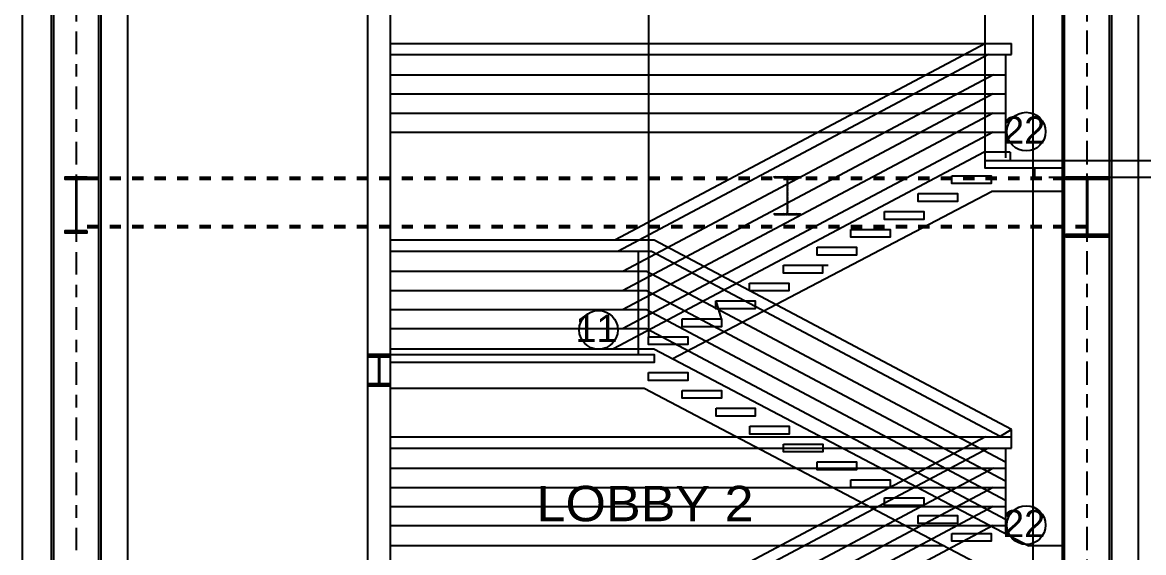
# Model space of a CAD drawing. Header units: millimetres. Extents: x 2148 to 2681, y 758 to 986.
# Drawn here: x 2545.5 to 2555.48, y 895.39 to 900.1 of the extents above; entities that cross this region are included whole.
import ezdxf

# ---------------------------------------------------------------- set-up
doc = ezdxf.new("R2010")
doc.units = ezdxf.units.MM
doc.linetypes.add('$0$HIDDEN', pattern=[0.375, 0.25, -0.125])
doc.linetypes.add('CENTER2', pattern=[28.575, 19.05, -3.175, 3.175, -3.175])
for name, color, linetype in [('0.2', 10, 'Continuous'), ('4CO', 4, 'Continuous'), ('A-Wall', 4, 'Continuous'), ('D', 1, 'Continuous'), ('HATCH', 8, 'Continuous'), ('TLBLK', 7, 'Continuous')]:
    doc.layers.add(name, color=color, linetype=linetype)
doc.styles.add('ARIALNW', font='ARIALN.TTF')
doc.styles.add('MMTX$0$ESMX$0$X-OPTA1D', font='x-opta1d')
doc.styles.add('SWISS', font='swissl.ttf')
doc.dimstyles.new('DIM 100', dxfattribs={"dimtxt": 0.2, "dimasz": 0.2, "dimexe": 0.1, "dimexo": 0, "dimgap": 0.05, "dimtad": 1, "dimzin": 0, "dimdsep": 46, "dimtxsty": 'ARIALNW', "dimcen": 0.09, "dimclrd": 6, "dimclre": 6, "dimclrt": 13, "dimadec": 0, "dimazin": 0, "dimtfac": 1, "dimtofl": 0, "dimtmove": 2, "dimatfit": 3, "dimfxl": 1, "dimtolj": 1, "dimtzin": 0, "dimarcsym": 0})

# ---------------------------------------------------------------- blocks, each defined once
blk = doc.blocks.new('*D2795')
at = {"color": 6, "lineweight": -2, "ltscale": 0.05, "transparency": 16777216}
for p, q in [((2554.0735, 898.8756), (2554.0735, 903.3755)), ((2554.9805, 900.9752), (2554.9805, 903.3755)), ((2554.2735, 903.2755), (2554.7805, 903.2755))]:
    blk.add_line(p, q, dxfattribs=at)
at = {"color": 6, "ltscale": 0.05, "transparency": 16777216}
for points in [[(2554.2735, 903.3089), (2554.2735, 903.2422), (2554.0735, 903.2755)], [(2554.7805, 903.3089), (2554.7805, 903.2422), (2554.9805, 903.2755)]]:
    blk.add_solid(points, dxfattribs=at)
at = {"layer": 'Defpoints', "color": 0, "ltscale": 0.05, "transparency": 16777216}
for p in [(2554.9805, 903.2755), (2554.9805, 900.9752, 0), (2554.0735, 898.8756, 0)]:
    blk.add_point(p, dxfattribs=at)
at = {"color": 13, "ltscale": 0.05, "transparency": 16777216, "insert": (2554.527, 903.4276), "char_height": 0.2, "attachment_point": 5, "style": 'ARIALNW'}
blk.add_mtext('\\A1;0.90', dxfattribs=at)
blk = doc.blocks.new('*D2796')
at = {"color": 6, "lineweight": -2, "ltscale": 0.05, "transparency": 16777216}
for p, q in [((2551.0774, 897.3067), (2551.0774, 903.3922)), ((2554.0735, 900.6214), (2554.0735, 903.3922)), ((2553.8735, 903.2922), (2551.2774, 903.2922))]:
    blk.add_line(p, q, dxfattribs=at)
at = {"color": 6, "ltscale": 0.05, "transparency": 16777216}
for points in [[(2551.2774, 903.3255), (2551.2774, 903.2589), (2551.0774, 903.2922)], [(2553.8735, 903.3255), (2553.8735, 903.2589), (2554.0735, 903.2922)]]:
    blk.add_solid(points, dxfattribs=at)
at = {"layer": 'Defpoints', "color": 0, "ltscale": 0.05, "transparency": 16777216}
for p in [(2551.0774, 903.2922), (2554.0735, 900.6214), (2551.0774, 897.3067, 0)]:
    blk.add_point(p, dxfattribs=at)
at = {"color": 13, "ltscale": 0.05, "transparency": 16777216, "insert": (2552.5754, 903.4443), "char_height": 0.2, "attachment_point": 5, "style": 'ARIALNW'}
blk.add_mtext('\\A1;3.00', dxfattribs=at)
blk = doc.blocks.new('*D2797')
at = {"color": 6, "lineweight": -2, "ltscale": 0.05, "transparency": 16777216}
for p, q in [((2548.777, 899.156), (2548.777, 903.3922)), ((2551.0774, 898.9805), (2551.0774, 903.3922)), ((2550.8774, 903.2922), (2548.977, 903.2922))]:
    blk.add_line(p, q, dxfattribs=at)
at = {"color": 6, "ltscale": 0.05, "transparency": 16777216}
for points in [[(2548.977, 903.3255), (2548.977, 903.2589), (2548.777, 903.2922)], [(2550.8774, 903.3255), (2550.8774, 903.2589), (2551.0774, 903.2922)]]:
    blk.add_solid(points, dxfattribs=at)
at = {"layer": 'Defpoints', "color": 0, "ltscale": 0.05, "transparency": 16777216}
for p in [(2548.777, 903.2922), (2548.777, 899.156, 0), (2551.0774, 898.9805)]:
    blk.add_point(p, dxfattribs=at)
at = {"color": 13, "ltscale": 0.05, "transparency": 16777216, "insert": (2549.9272, 903.4443), "char_height": 0.2, "attachment_point": 5, "style": 'ARIALNW'}
blk.add_mtext('\\A1;2.30', dxfattribs=at)

msp = doc.modelspace()

# ---------------------------------------------------------------- hatches: boundary and pattern name
at = {"layer": 'HATCH', "ltscale": 0.5}
h = msp.add_hatch(dxfattribs=at)
h.set_pattern_fill('ANSI31', color=256, scale=0.018605, style=0)
h.set_pattern_definition([(45, (150906.7673463, 6012.4207616), (-0.00164446852256, 0.00164446852256), [])])
edge = h.paths.add_edge_path()
edge.add_line((2546.0777594, 898.2494092), (2545.9933788, 898.2494092))
edge.add_arc((2545.9933788, 898.2566646), 0.0072555, 174.09726711, 269.99999997, ccw=False)
edge.add_line((2545.9861618, 898.2574108), (2545.9861618, 898.6998631))
edge.add_arc((2545.9933788, 898.7006093), 0.0072555, 89.63455464, 185.90273283, ccw=False)
edge.add_line((2545.9934251, 898.7078646), (2546.0777594, 898.7078646))
edge.add_line((2546.0777594, 898.7078646), (2546.0777594, 898.7264696))
edge.add_line((2546.0777594, 898.7264696), (2545.8777594, 898.7264696))
edge.add_line((2545.8777594, 898.7264696), (2545.8777594, 898.7078646))
edge.add_line((2545.8777594, 898.7078646), (2545.9677274, 898.7078646))
edge.add_arc((2545.9677737, 898.7006093), 0.0072555, -4.29209345, 90.36544517, ccw=False)
edge.add_line((2545.9750088, 898.7000663), (2545.9750088, 898.2572077))
edge.add_arc((2545.9677737, 898.2566646), 0.0072555, -89.99999978, 4.2920935, ccw=False)
edge.add_line((2545.9677737, 898.2494092), (2545.8777594, 898.2494092))
edge.add_line((2545.8777594, 898.2494092), (2545.8777594, 898.2308041))
edge.add_line((2545.8777594, 898.2308041), (2546.0777594, 898.2308041))
edge.add_line((2546.0777594, 898.2308041), (2546.0777594, 898.2494092))
h = msp.add_hatch(dxfattribs=at)
h.set_pattern_fill('ANSI31', color=256, scale=0.011907, style=0)
h.set_pattern_definition([(45, (97503.2174468, 4171.4958165), (-0.001052459854438, 0.001052459854438), [])])
edge = h.paths.add_edge_path()
edge.add_line((2552.4344016, 898.404021), (2552.3221076, 898.404021))
edge.add_arc((2552.3221076, 898.4086645), 0.0046435, 174.09726711, 270, ccw=False)
edge.add_line((2552.3174887, 898.409142), (2552.3174887, 898.7144415))
edge.add_arc((2552.3221076, 898.714919), 0.0046435, 89.63455476, 185.90273274, ccw=False)
edge.add_line((2552.3221372, 898.7195624), (2552.4344016, 898.7195624))
edge.add_line((2552.4344016, 898.7195624), (2552.4344016, 898.7314696))
edge.add_line((2552.4344016, 898.7314696), (2552.1937529, 898.7314696))
edge.add_line((2552.1937529, 898.7314696), (2552.1937529, 898.7195624))
edge.add_line((2552.1937529, 898.7195624), (2552.3056907, 898.7195624))
edge.add_arc((2552.3057203, 898.714919), 0.0046435, -4.29209344, 90.36544489, ccw=False)
edge.add_line((2552.3103508, 898.7145715), (2552.3103508, 898.409012))
edge.add_arc((2552.3057203, 898.4086645), 0.0046435, -89.99999964, 4.29209359, ccw=False)
edge.add_line((2552.3057203, 898.404021), (2552.1937529, 898.404021))
edge.add_line((2552.1937529, 898.404021), (2552.1937529, 898.3921137))
edge.add_line((2552.1937529, 898.3921137), (2552.4344016, 898.3921137))
edge.add_line((2552.4344016, 898.3921137), (2552.4344016, 898.404021))
h = msp.add_hatch(dxfattribs=at)
h.set_pattern_fill('ANSI31', color=256, scale=0.018605, style=0)
h.set_pattern_definition([(45, (150915.7673463, 6012.4207616), (-0.00164446852256, 0.00164446852256), [])])
edge = h.paths.add_edge_path()
edge.add_line((2555.1688382, 898.2148311), (2554.9933788, 898.2148311))
edge.add_arc((2554.9933788, 898.2220866), 0.0072555, 174.09726711, 269.99999997, ccw=False)
edge.add_line((2554.9861618, 898.2228327), (2554.9861618, 898.6998631))
edge.add_arc((2554.9933788, 898.7006093), 0.0072555, 89.63455464, 185.90273283, ccw=False)
edge.add_line((2554.9934251, 898.7078646), (2555.1688382, 898.7078646))
edge.add_line((2555.1688382, 898.7078646), (2555.1688382, 898.7264696))
edge.add_line((2555.1688382, 898.7264696), (2554.7928246, 898.7264696))
edge.add_line((2554.7928246, 898.7264696), (2554.7928246, 898.7078646))
edge.add_line((2554.7928246, 898.7078646), (2554.9677274, 898.7078646))
edge.add_arc((2554.9677737, 898.7006093), 0.0072555, -4.29209345, 90.36544517, ccw=False)
edge.add_line((2554.9750088, 898.7000663), (2554.9750088, 898.2226296))
edge.add_arc((2554.9677737, 898.2220866), 0.0072555, -89.99999978, 4.2920935, ccw=False)
edge.add_line((2554.9677737, 898.2148311), (2554.7928246, 898.2148311))
edge.add_line((2554.7928246, 898.2148311), (2554.7928246, 898.1962261))
edge.add_line((2554.7928246, 898.1962261), (2555.1688382, 898.1962261))
edge.add_line((2555.1688382, 898.1962261), (2555.1688382, 898.2148311))
h = msp.add_hatch(dxfattribs=at)
h.set_pattern_fill('ANSI31', color=256, scale=0.018605, style=0)
h.set_pattern_definition([(45, (160520.5094992, 5243.6610185), (-0.00164446852256, 0.00164446852256), [])])
h.paths.add_polyline_path([(2548.5779935, 897.1476158), (2548.5779935, 897.127818), (2548.6671006, 897.127818, -0.438228156), (2548.6709351, 897.1237113), (2548.6709351, 896.8922842, -0.43632867), (2548.667125, 896.8881774), (2548.5779935, 896.8881774), (2548.5779935, 896.8683796), (2548.7760093, 896.8683796), (2548.7760093, 896.8881774), (2548.6866091, 896.8881774, -0.444720252), (2548.6828085, 896.8923912), (2548.6828085, 897.1236043, -0.446631526), (2548.6866335, 897.127818), (2548.7760093, 897.127818), (2548.7760093, 897.1476158)])

# ---------------------------------------------------------------- linework, layer by layer
at = {"ltscale": 0.05}
for p, q in [((2548.5769969, 870.7314696, 0), (2548.5769969, 901.7211389, 0)), ((2548.7770059, 870.7314696, 0), (2548.7770059, 901.7211389, 0)), ((2554.7607833, 899.8163352, 0.0000001), (2554.7607833, 899.9163352, 0.0000001)), ((2554.7607833, 899.8163352, 0.0000001), (2554.7607833, 898.8976158, 0.0000001)), ((2554.5153247, 898.7256158, 0.0000001), (2554.5153247, 898.8056158, 0.0000001)), ((2554.5153247, 898.7256158, 0.0000001), (2554.5153247, 898.8056158, 0.0000001)), ((2554.7607833, 898.8756158, 0), (2557.7667627, 898.8756158, 0.0000001)), ((2554.640588, 898.7256158, 0.0000001), (2557.7667627, 898.7256158, 0.0000001)), ((2554.7632573, 896.3163352, 0.0000001), (2554.7632573, 896.4163352, 0.0000001)), ((2554.7632573, 896.3163352, 0.0000001), (2554.7632573, 895.3976158, 0.0000001))]:
    msp.add_line(p, q, dxfattribs=at)
at = {"ltscale": 0.5}
for p, q in [((2548.7770059, 899.9163352, 0.0000003), (2554.3067991, 899.9163352, 0.0000001)), ((2548.7770059, 899.9163352, 0.0000003), (2554.3067991, 899.9163352, 0.0000001)), ((2554.0767991, 899.9163352, 0.0000001), (2550.7762398, 898.1660386, 0.0000001)), ((2554.3067991, 899.8163352, 0.0000001), (2554.3067991, 899.9163352, 0.0000001)), ((2548.7770059, 899.8163352, 0.0000003), (2554.3067991, 899.8163352, 0.0000001)), ((2554.1016736, 899.8163352, 0.0000001), (2550.8011144, 898.0660386, 0.0000001)), ((2554.2545717, 899.8176158, 0.0000001), (2554.2545717, 898.8976158, 0.0000001)), ((2548.7770059, 899.6363352, 0.0000003), (2554.2545717, 899.6363352, 0.0000001)), ((2554.1464478, 899.6363352, 0.0000001), (2550.8458886, 897.8860386, 0.0000001)), ((2548.7770059, 899.4663352, 0.0000003), (2554.2545717, 899.4663352, 0.0000001)), ((2554.1460453, 899.4663352, 0.0000001), (2550.8454861, 897.7160386, 0.0000001)), ((2548.7770059, 899.2963352, 0.0000003), (2554.2545717, 899.2963352, 0.0000001)), ((2554.1456428, 899.2963352, 0.0000001), (2550.8450836, 897.5460386, 0.0000001)), ((2548.7770059, 899.1263352, 0.0000003), (2554.2545717, 899.1263352, 0.0000001)), ((2554.1452404, 899.1263352, 0.0000001), (2550.8446812, 897.3760386, 0.0000001)), ((2553.7767991, 898.7385249, 0.0000001), (2554.1267991, 898.7385249, 0.0000001)), ((2553.7767991, 898.7385249, 0.0000001), (2554.1267991, 898.7385249, 0.0000001)), ((2553.7767991, 898.7385249, 0.0000001), (2554.1267991, 898.7385249, 0.0000001)), ((2553.7767991, 898.7385249, 0.0000001), (2554.1267991, 898.7385249, 0.0000001)), ((2553.7767991, 898.7385249, 0.0000001), (2554.1267991, 898.7385249, 0.0000001)), ((2553.7767991, 898.7385249, 0.0000001), (2554.1267991, 898.7385249, 0.0000001)), ((2553.4762398, 898.579434, 0.0000001), (2553.8262398, 898.579434, 0.0000001)), ((2553.4762398, 898.579434, 0.0000001), (2553.8262398, 898.579434, 0.0000001)), ((2553.1767991, 898.420343, 0.0000001), (2553.5267991, 898.420343, 0.0000001)), ((2553.1767991, 898.420343, 0.0000001), (2553.5267991, 898.420343, 0.0000001)), ((2552.8767991, 898.2612521, 0.0000001), (2553.2267991, 898.2612521, 0.0000001)), ((2552.8767991, 898.2612521, 0.0000001), (2553.2267991, 898.2612521, 0.0000001)), ((2551.1273583, 898.1660386, 0.0000001), (2548.7770059, 898.1660386, 0)), ((2551.1273583, 898.1660386, 0.0000001), (2551.0396858, 898.1660386, 0.0000001)), ((2554.3067991, 896.4799716, 0.0000001), (2551.1273583, 898.1660386, 0.0000001)), ((2552.5767991, 898.1021612, 0.0000001), (2552.9267991, 898.1021612, 0.0000001)), ((2552.5767991, 898.1021612, 0.0000001), (2552.9267991, 898.1021612, 0.0000001)), ((2551.1024837, 898.0660386, 0.0000001), (2548.7770059, 898.0660386, 0)), ((2550.9840159, 898.0660386, 0.0000001), (2550.9840159, 897.1476158, 0.0000001)), ((2554.2067991, 896.4198108, 0.0000001), (2551.1024837, 898.0660386, 0.0000001)), ((2551.0577095, 897.8860386, 0.0000001), (2548.7770059, 897.8860386, 0)), ((2554.2545717, 896.1907329, 0.0000001), (2551.0577095, 897.8860386, 0.0000001)), ((2552.3267991, 897.9430703, 0.0000001), (2552.6767991, 897.9430703, 0.0000001)), ((2552.3267991, 897.9430703, 0.0000001), (2552.6767991, 897.9430703, 0.0000001)), ((2552.3267991, 897.9430703, 0.0000001), (2552.6767991, 897.9430703, 0.0000001)), ((2552.3267991, 897.9430703, 0.0000001), (2552.6767991, 897.9430703, 0.0000001)), ((2552.3267991, 897.9430703, 0.0000001), (2552.6767991, 897.9430703, 0.0000001)), ((2552.3267991, 897.9430703, 0.0000001), (2552.6767991, 897.9430703, 0.0000001)), ((2551.0577095, 897.7160386, 0.0000001), (2548.7770059, 897.7160386, 0)), ((2554.2545717, 896.0207329, 0.0000001), (2551.0577095, 897.7160386, 0.0000001)), ((2551.9767991, 897.7839794, 0.0000001), (2552.3267991, 897.7839794, 0.0000001)), ((2551.9767991, 897.7839794, 0.0000001), (2552.3267991, 897.7839794, 0.0000001)), ((2551.6767991, 897.6248885, 0.0000001), (2552.0267991, 897.6248885, 0.0000001)), ((2551.7267991, 897.4657976, 0.0000001), (2551.6767991, 897.6248885, 0.0000001)), ((2551.7267991, 897.4657976, 0.0000001), (2551.6767991, 897.6248885, 0.0000001)), ((2551.7267991, 897.4657976, 0.0000001), (2551.6767991, 897.6248885, 0.0000001)), ((2551.7267991, 897.4657976, 0.0000001), (2551.6767991, 897.6248885, 0.0000001)), ((2551.6767991, 897.6248885, 0.0000001), (2552.0267991, 897.6248885, 0.0000001)), ((2551.7267991, 897.4657976, 0.0000001), (2551.6767991, 897.6248885, 0.0000001)), ((2551.7267991, 897.4657976, 0.0000001), (2551.6767991, 897.6248885, 0.0000001)), ((2551.7267991, 897.4657976, 0.0000001), (2551.6767991, 897.6248885, 0.0000001)), ((2551.0577095, 897.5460386, 0.0000001), (2548.7770059, 897.5460386, 0)), ((2554.2545717, 895.8511598, 0.0000001), (2551.0585145, 897.5460386, 0.0000001)), ((2551.3767991, 897.4657976, 0.0000001), (2551.7267991, 897.4657976, 0.0000001)), ((2551.3767991, 897.4657976, 0.0000001), (2551.7267991, 897.4657976, 0.0000001)), ((2551.0589169, 897.3760386, 0.0000001), (2548.7770059, 897.3760386, 0)), ((2554.2545717, 895.6813732, 0.0000001), (2551.0589169, 897.3760386, 0.0000001)), ((2551.0773583, 897.3067067, 0.0000001), (2551.4267991, 897.3067067, 0.0000001)), ((2551.0773583, 897.3067067, 0.0000001), (2551.4267991, 897.3067067, 0.0000001)), ((2548.7770059, 896.4163352, 0.0000003), (2554.3067991, 896.4163352, 0.0000001)), ((2548.7770059, 896.4163352, 0.0000003), (2554.3067991, 896.4163352, 0.0000001)), ((2554.0767991, 896.4163352, 0.0000001), (2550.7762398, 894.6660386, 0.0000001)), ((2554.3067991, 896.4799716, 0.0000001), (2554.2067991, 896.4198108, 0.0000001)), ((2554.3067991, 896.3163352, 0.0000001), (2554.3067991, 896.4799716, 0.0000001)), ((2548.7770059, 896.3163352, 0.0000003), (2554.3067991, 896.3163352, 0.0000001)), ((2554.1016736, 896.3163352, 0.0000001), (2550.8011144, 894.5660386, 0.0000001)), ((2554.2545717, 896.3176158, 0.0000001), (2554.2545717, 895.556017, 0.0000001)), ((2548.7770059, 896.1363352, 0.0000004), (2554.2545717, 896.1363352, 0.0000001)), ((2554.1464478, 896.1363352, 0.0000001), (2550.8458886, 894.3860386, 0.0000001)), ((2548.7770059, 895.9663352, 0.0000004), (2554.2545717, 895.9663352, 0.0000001)), ((2554.1460453, 895.9663352, 0.0000001), (2550.8454861, 894.2160386, 0.0000001)), ((2548.7770059, 895.7963352, 0.0000004), (2554.2545717, 895.7963352, 0.0000001)), ((2554.1456428, 895.7963352, 0.0000001), (2550.8450836, 894.0460386, 0.0000001)), ((2548.7770059, 895.6263352, 0.0000004), (2554.2545717, 895.6263352, 0.0000001)), ((2554.1452404, 895.6263352, 0.0000001), (2550.8446812, 893.8760386, 0.0000001))]:
    msp.add_line(p, q, dxfattribs=at)
at = {"linetype": '$0$HIDDEN', "ltscale": 0.3}
for p, q in [((2546.0777594, 898.7264696, 0), (2554.9750088, 898.7264696, 0)), ((2546.0777594, 898.7078646, 0), (2554.9750088, 898.7078646, 0)), ((2546.0777594, 898.2955193, 0), (2554.9750088, 898.2955193, 0)), ((2546.0777594, 898.2769143, 0), (2554.9750088, 898.2769143, 0))]:
    msp.add_line(p, q, dxfattribs=at)
at = {"ltscale": 0.05, "elevation": 0.0000001}
for points in [[(2554.7607833, 898.8056158), (2554.0734599, 898.8056158), (2554.0734599, 898.8756158), (2554.7607833, 898.8756158)], [(2548.7770059, 897.1476158), (2551.1273583, 897.1476158), (2551.1273583, 897.0776158), (2548.7770059, 897.0776158)], [(2551.0750338, 896.9885249), (2551.4267991, 896.9885249), (2551.4267991, 896.9185249), (2551.0767991, 896.9185249), (2551.0750338, 896.9885249)]]:
    msp.add_lwpolyline(points, dxfattribs=at)
for points in [[(2553.7762398, 898.7385249), (2554.1262398, 898.7385249), (2554.1262398, 898.6685249), (2553.7762398, 898.6685249)], [(2553.4756806, 898.579434), (2553.8256806, 898.579434), (2553.8256806, 898.509434), (2553.4756806, 898.509434)], [(2553.1762398, 898.420343), (2553.5262398, 898.420343), (2553.5262398, 898.350343), (2553.1762398, 898.350343)], [(2552.8762398, 898.2612521), (2553.2262398, 898.2612521), (2553.2262398, 898.1912521), (2552.8762398, 898.1912521)], [(2552.5762398, 898.1021612), (2552.9262398, 898.1021612), (2552.9262398, 898.0321612), (2552.5762398, 898.0321612)], [(2552.2762398, 897.9430703), (2552.6262398, 897.9430703), (2552.6262398, 897.8730703), (2552.2762398, 897.8730703)], [(2551.9762398, 897.7839794), (2552.3262398, 897.7839794), (2552.3262398, 897.7139794), (2551.9762398, 897.7139794)], [(2551.6762398, 897.6248885), (2552.0262398, 897.6248885), (2552.0262398, 897.5548885), (2551.6762398, 897.5548885)], [(2551.3762398, 897.4657976), (2551.7262398, 897.4657976), (2551.7262398, 897.3957976), (2551.3762398, 897.3957976)], [(2551.0767991, 897.3067067), (2551.4267991, 897.3067067), (2551.4267991, 897.2367067), (2551.0767991, 897.2367067)], [(2551.3767991, 896.829434), (2551.7267991, 896.829434), (2551.7267991, 896.759434), (2551.3767991, 896.759434)], [(2551.6767991, 896.670343), (2552.0267991, 896.670343), (2552.0267991, 896.600343), (2551.6767991, 896.600343)], [(2551.9767991, 896.5112521), (2552.3267991, 896.5112521), (2552.3267991, 896.4412521), (2551.9767991, 896.4412521)], [(2552.2767991, 896.3521612), (2552.6267991, 896.3521612), (2552.6267991, 896.2821612), (2552.2767991, 896.2821612)], [(2552.5767991, 896.1930703), (2552.9267991, 896.1930703), (2552.9267991, 896.1230703), (2552.5767991, 896.1230703)], [(2552.8767991, 896.0339794), (2553.2267991, 896.0339794), (2553.2267991, 895.9639794), (2552.8767991, 895.9639794)], [(2553.1767991, 895.8748885), (2553.5267991, 895.8748885), (2553.5267991, 895.8048885), (2553.1767991, 895.8048885)], [(2553.4767991, 895.7157976), (2553.8267991, 895.7157976), (2553.8267991, 895.6457976), (2553.4767991, 895.6457976)], [(2553.7767991, 895.5567067), (2554.1267991, 895.5567067), (2554.1267991, 895.4867067), (2553.7767991, 895.4867067)]]:
    msp.add_lwpolyline(points, close=True, dxfattribs=at)
at = {"layer": '0.2', "ltscale": 0.5}
for centre in [(2554.4387822, 899.1311981, 0), (2550.6304542, 897.3678589, 0), (2554.4387822, 895.6311981, 0)]:
    msp.add_circle(centre, 0.172101, dxfattribs=at)
at = {"layer": '4CO', "ltscale": 0.5}
for p, q in [((2554.0643618, 898.9476158, 0.0000001), (2550.7643618, 897.1976158, 0.0000001)), ((2554.2956559, 898.9476158, 0.0000001), (2554.0643618, 898.9476158, 0.0000001)), ((2554.7607833, 898.9476158, 0.0000001), (2554.7607833, 898.8976158, 0.0000001)), ((2554.7607833, 898.9476158, 0.0000001), (2554.7607833, 898.8756158, 0.0000001)), ((2551.2874661, 897.1108464, 0.0000001), (2554.1294309, 898.5976158, 0.0000001)), ((2554.7607833, 898.5976158, 0.0000001), (2554.1294309, 898.5976158, 0.0000001)), ((2548.7770059, 897.1976158, 0.0000001), (2551.1218828, 897.1976158, 0.0000001)), ((2551.1218828, 897.1976158, 0.0000001), (2554.4614355, 895.4476158, 0.0000001)), ((2548.7770059, 896.8476158, 0.0000001), (2551.0357346, 896.8476158, 0.0000001)), ((2551.0357346, 896.8476158, 0.0000001), (2554.3752874, 895.0976158, 0.0000001)), ((2553.7073768, 895.4476158, 0.0000001), (2548.7770059, 895.4476158, 0.0000003)), ((2554.7607833, 895.4476158, 0.0000001), (2554.4614355, 895.4476158, 0.0000001)), ((2554.7632573, 895.4476158, 0.0000001), (2554.7632573, 895.3976158, 0.0000001)), ((2554.7632573, 895.4476158, 0.0000001), (2554.7632573, 895.3976158, 0.0000001))]:
    msp.add_line(p, q, dxfattribs=at)
at = {"layer": 'A-Wall'}
msp.add_line((2554.2956559, 898.9476158, 0.0000001), (2554.2956559, 898.8756158, 0.0000001), dxfattribs=at)
at = {"layer": 'D', "color": 3, "ltscale": 0.5}
for p, q in [((2545.7607833, 889.2493555, 0), (2545.7607833, 901.7211389, 0)), ((2545.7807833, 889.2493555, 0), (2545.7807833, 901.7211389, 0)), ((2546.1808795, 889.2493555, 0), (2546.1808795, 901.7211389, 0)), ((2546.2008795, 889.2493555, 0), (2546.2008795, 901.7211389, 0)), ((2554.7607833, 889.2493555, 0.0000001), (2554.7607833, 901.7211389, 0.0000001)), ((2554.7807833, 889.2493555, 0.0000001), (2554.7807833, 901.7211389, 0.0000001)), ((2555.1808795, 889.2493555, 0.0000001), (2555.1808795, 901.7211389, 0.0000001)), ((2555.2008795, 889.2493555, 0.0000001), (2555.2008795, 901.7211389, 0.0000001))]:
    msp.add_line(p, q, dxfattribs=at)
at = {"layer": 'D', "color": 3, "ltscale": 0.5, "elevation": 0}
for points in [[(2546.0777594, 898.2494092), (2545.9933788, 898.2494092, -0.444720244), (2545.9861618, 898.2574108), (2545.9861618, 898.6998631, -0.446631522), (2545.9934251, 898.7078646), (2546.0777594, 898.7078646), (2546.0777594, 898.7264696), (2545.8777594, 898.7264696), (2545.8777594, 898.7078646), (2545.9677274, 898.7078646, -0.438228127), (2545.9750088, 898.7000663), (2545.9750088, 898.2572077, -0.436328672), (2545.9677737, 898.2494092), (2545.8777594, 898.2494092), (2545.8777594, 898.2308041), (2546.0777594, 898.2308041)], [(2555.1688382, 898.2148311), (2554.9933788, 898.2148311, -0.444720244), (2554.9861618, 898.2228327), (2554.9861618, 898.6998631, -0.446631522), (2554.9934251, 898.7078646), (2555.1688382, 898.7078646), (2555.1688382, 898.7264696), (2554.7928246, 898.7264696), (2554.7928246, 898.7078646), (2554.9677274, 898.7078646, -0.438228127), (2554.9750088, 898.7000663), (2554.9750088, 898.2226296, -0.436328672), (2554.9677737, 898.2148311), (2554.7928246, 898.2148311), (2554.7928246, 898.1962261), (2555.1688382, 898.1962261)], [(2548.7760093, 896.8881774), (2548.6866091, 896.8881774, -0.444720244), (2548.6828085, 896.8923912), (2548.6828085, 897.1236043, -0.446631522), (2548.6866335, 897.127818), (2548.7760093, 897.127818), (2548.7760093, 897.1476158), (2548.5779935, 897.1476158), (2548.5779935, 897.127818), (2548.6671006, 897.127818, -0.438228127), (2548.6709351, 897.1237113), (2548.6709351, 896.8922842, -0.436328672), (2548.667125, 896.8881774), (2548.5779935, 896.8881774), (2548.5779935, 896.8683796), (2548.7760093, 896.8683796)]]:
    msp.add_lwpolyline(points, format="xyb", close=True, dxfattribs=at)
at = {"layer": 'HATCH', "linetype": 'CENTER2', "ltscale": 0.01}
for p, q in [((2545.9810937, 870.8814696, 0), (2545.9810937, 904.9542552, 0)), ((2554.980471, 870.8814696, 0), (2554.980471, 904.9542548, 0)), ((2545.9810937, 871.872907, 0), (2545.9810937, 901.7211389, 0)), ((2554.980471, 871.8814696, 0), (2554.980471, 901.7211389, 0))]:
    msp.add_line(p, q, dxfattribs=at)
at = {"layer": 'HATCH', "linetype": 'ByBlock', "ltscale": 0.5}
for p, q in [((2545.5007824, 871.872907, 0), (2545.5007824, 901.7211389, 0)), ((2546.4384224, 871.872907, 0), (2546.4384224, 901.7211389, 0)), ((2554.5007824, 871.8814696, 0), (2554.5007824, 901.7211389, 0)), ((2555.4384224, 871.8814696, 0), (2555.4384224, 901.7211389, 0))]:
    msp.add_line(p, q, dxfattribs=at)

# ---------------------------------------------------------------- texts
at = {"color": 2, "style": 'MMTX$0$ESMX$0$X-OPTA1D', "text_generation_flag": 6, "width": 1.1}
msp.add_text('LOBBY 2', height=0.315, rotation=180, dxfattribs=at).set_placement((2550.0788392, 895.6649836, 0.0000001))
at = {"layer": 'TLBLK', "color": 7, "char_height": 0.24243758, "width": 5.279969108, "attachment_point": 5, "style": 'SWISS'}
for s, insert in [('22', (2554.420289, 899.1448333, 0)), ('11', (2550.6119611, 897.3814942, 0)), ('22', (2554.420289, 895.6448333, 0))]:
    msp.add_mtext(s, dxfattribs=dict(at, insert=insert))

# ---------------------------------------------------------------- dimensions: what is measured, and where the dimension line sits
at = {"color": 2, "ltscale": 0.05}
for base, p1, p2, picture, middle in [((2548.7770059, 903.2921902), (2551.0773583, 898.9805237), (2548.7770059, 899.156043, 0), '*D2797', (2549.9271821, 903.4443048)), ((2551.0773583, 903.2921902), (2554.0734599, 900.6214336), (2551.0773583, 897.3067067, 0.0000001), '*D2796', (2552.5754091, 903.4443048))]:
    dim = msp.add_linear_dim(base=base, p1=p1, p2=p2, dimstyle='DIM 100', dxfattribs=at)
    dim.commit()
    dim.dimension.update_dxf_attribs({"geometry": picture, "text_midpoint": middle})
dim = msp.add_linear_dim(base=(2554.980471, 903.2755236), p1=(2554.0734599, 898.8756158, 0.0000001), p2=(2554.980471, 900.9752315, 0), text='0.90', dimstyle='DIM 100', dxfattribs=at)
dim.commit()
dim.dimension.update_dxf_attribs({"geometry": '*D2795', "text_midpoint": (2554.5269655, 903.4276382)})

doc.saveas('drawing.dxf')
